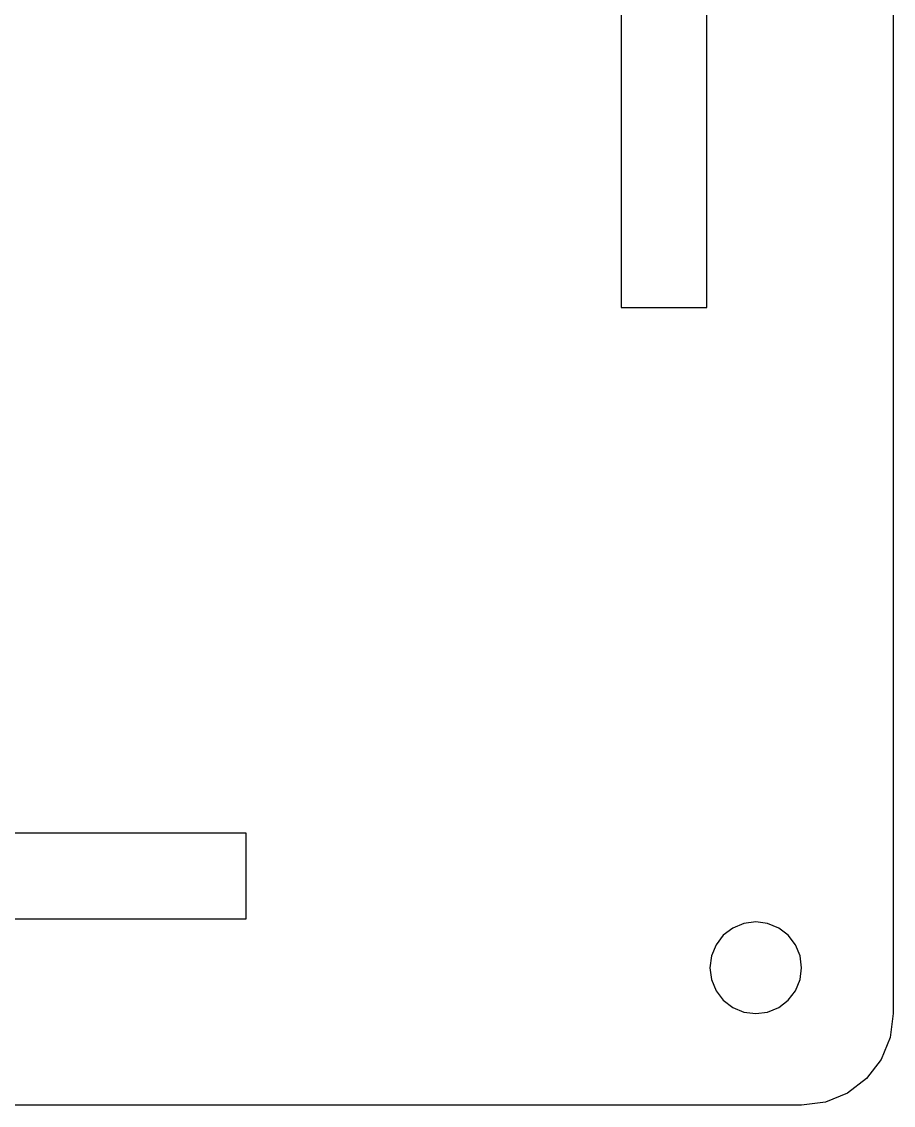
# Model space of a CAD drawing. Extents: x -200 to -42, y 99 to 278.
# Drawn here: x -154.85 to -126.34, y 98.5 to 133.95 of the extents above; entities that cross this region are included whole.
import ezdxf

# ---------------------------------------------------------------- set-up
doc = ezdxf.new("R2010")
doc.units = 0
doc.layers.add('Layer0', color=7, linetype='CONTINUOUS')

msp = doc.modelspace()

# ---------------------------------------------------------------- linework, layer by layer
at = {"layer": 'Layer0', "color": 7}
for points in [[(-126.338051, 184.000006), (-126.338051, 101.500005)], [(-135.23805, 160.900008), (-135.23805, 124.600007)], [(-132.43805, 124.600007), (-132.43805, 160.900008)], [(-135.23805, 124.600007), (-132.43805, 124.600007)], [(-147.501923, 107.400007), (-179.301925, 107.400007)], [(-147.501923, 104.600007), (-147.501923, 107.400007)], [(-179.301925, 104.600007), (-147.501923, 104.600007)], [(-131.58805, 104.299045), (-131.898712, 104.060666)], [(-131.226278, 104.448894), (-131.58805, 104.299045)], [(-130.83805, 104.500007), (-131.226278, 104.448894)], [(-130.449822, 104.448894), (-130.83805, 104.500007)], [(-130.08805, 104.299045), (-130.449822, 104.448894)], [(-129.777388, 104.060666), (-130.08805, 104.299045)], [(-131.898712, 104.060666), (-132.137088, 103.750008)], [(-129.539012, 103.750008), (-129.777388, 104.060666)], [(-132.137088, 103.750008), (-132.286939, 103.388235)], [(-129.389161, 103.388235), (-129.539012, 103.750008)], [(-132.286939, 103.388235), (-132.33805, 103.000008)], [(-129.33805, 103.000008), (-129.389161, 103.388235)], [(-132.33805, 103.000008), (-132.286939, 102.611777)], [(-129.389161, 102.611777), (-129.33805, 103.000008)], [(-132.286939, 102.611777), (-132.137088, 102.250008)], [(-129.539012, 102.250008), (-129.389161, 102.611777)], [(-132.137088, 102.250008), (-131.898712, 101.939346)], [(-129.777388, 101.939346), (-129.539012, 102.250008)], [(-131.898712, 101.939346), (-131.58805, 101.700967)], [(-130.08805, 101.700967), (-129.777388, 101.939346)], [(-131.58805, 101.700967), (-131.226278, 101.551118)], [(-131.226278, 101.551118), (-130.83805, 101.500005)], [(-130.83805, 101.500005), (-130.449822, 101.551118)], [(-130.449822, 101.551118), (-130.08805, 101.700967)], [(-126.338051, 101.500005), (-126.440271, 100.72355)], [(-126.440271, 100.72355), (-126.739975, 100.000005)], [(-126.739975, 100.000005), (-127.21673, 99.378687)], [(-127.21673, 99.378687), (-127.83805, 98.901929)], [(-127.83805, 98.901929), (-128.561592, 98.602229)], [(-128.561592, 98.602229), (-129.33805, 98.500005)], [(-129.33805, 98.500005), (-197.401925, 98.500005)]]:
    msp.add_lwpolyline(points, dxfattribs=at)

doc.saveas('drawing.dxf')
